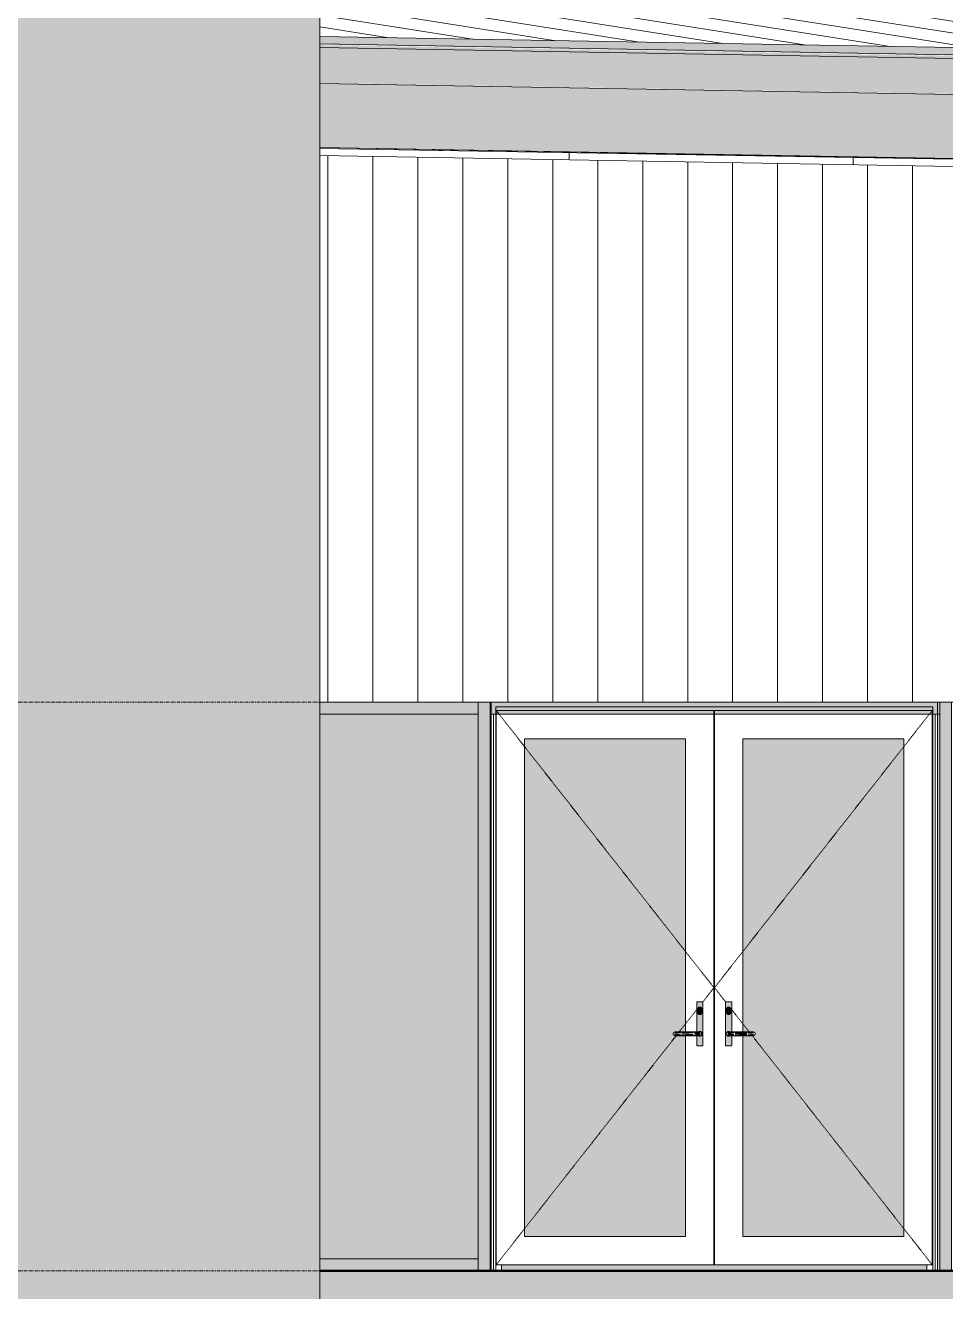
# Model space of a CAD drawing. Header units: millimetres. Extents: x -2361666 to -2009843, y -375 to 29863.
# Drawn here: x -2351572 to -2347684, y 5111 to 10458 of the extents above; entities that cross this region are included whole.
import ezdxf

# ---------------------------------------------------------------- set-up
doc = ezdxf.new("R2010")
doc.units = ezdxf.units.MM
doc.linetypes.add('AEC_Center', pattern=[24, 12, -4, 4, -4])
doc.linetypes.add('Dash Small', pattern=[9, 3, -1.5, 3, -1.5])
for name, color, linetype, lineweight in [('A-CLNG', 13, 'Continuous', 5), ('A-CLNG-PATT', 13, 'Continuous', 5), ('A-DETL', 90, 'Continuous', 50), ('A-DETL-GENF', 92, 'Continuous', 5), ('A-DOOR', 31, 'Continuous', 5), ('A-DOOR-FRAM', 31, 'Continuous', 5), ('A-DOOR-GLAZ', 31, 'Continuous', 5), ('A-FLOR-LEVL', 51, 'Continuous', 5), ('A-GENM', 13, 'Continuous', 5), ('A-GLAZ-CURT', 52, 'Continuous', 5), ('A-GLAZ-CWMG', 51, 'Continuous', 5), ('A-ROOF', 132, 'Continuous', 5), ('A-ROOF-OTLN', 132, 'Continuous', 5), ('A-ROOF-PATT', 132, 'Continuous', 5), ('A-WALL', 113, 'Continuous', 5), ('A-WALL-PATT', 111, 'Continuous', 5)]:
    doc.layers.add(name, color=color, linetype=linetype, lineweight=lineweight)

# ---------------------------------------------------------------- blocks, each defined once
blk = doc.blocks.new('System Panel - Glazed-V1-SOUTH EAST - PART B')
at = {"layer": 'A-GLAZ-CURT'}
blk.add_hatch(color=256, dxfattribs=at).paths.add_polyline_path([(-2349749.7, 5250), (-2349658.6, 5250), (-2349658.6, 7550), (-2350327.7, 7550), (-2350327.7, 5250), (-2349984.1, 5250)])
blk = doc.blocks.new('Rectangular Mullion - 50x100mm-V2-SOUTH EAST - PART B')
at = {"layer": 'A-GLAZ-CWMG'}
blk.add_hatch(color=256, dxfattribs=at).paths.add_polyline_path([(-2349984.1, 5200), (-2349658.6, 5200), (-2349658.6, 5250), (-2350327.7, 5250), (-2350327.7, 5200), (-2350160.6, 5200)])
for p, q in [((-2350327.7, 5250), (-2349658.6, 5250)), ((-2349658.6, 5250), (-2349658.6, 5200))]:
    blk.add_line(p, q, dxfattribs=at)
blk = doc.blocks.new('Rectangular Mullion - 50x100mm-V3-SOUTH EAST - PART B')
at = {"layer": 'A-GLAZ-CWMG'}
blk.add_hatch(color=256, dxfattribs=at).paths.add_polyline_path([(-2347658.6, 5200), (-2347658.6, 7600), (-2347708.6, 7600), (-2347708.6, 5200), (-2347679.2, 5200)])
for p, q in [((-2347708.6, 7600), (-2347708.6, 5200)), ((-2347658.6, 7600), (-2347658.6, 5200))]:
    blk.add_line(p, q, dxfattribs=at)
blk = doc.blocks.new('Rectangular Mullion - 50x100mm-1425432-SOUTH EAST - PART B')
at = {"layer": 'A-GLAZ-CWMG'}
blk.add_hatch(color=256, dxfattribs=at).paths.add_polyline_path([(-2345708.6, 5200), (-2345708.6, 7600), (-2345758.6, 7600), (-2345758.6, 5200)])
for p, q in [((-2345758.6, 7600), (-2345758.6, 5200)), ((-2345708.6, 7600), (-2345708.6, 5200))]:
    blk.add_line(p, q, dxfattribs=at)
blk = doc.blocks.new('X_Door-Panel-Hinge-Standard - Standard-1909126-SOUTH EAST - PART B')
at = {"layer": 'A-DOOR-GLAZ'}
h = blk.add_hatch(color=256, dxfattribs=at)
h.paths.add_polyline_path([(-2348522.6, 6206.9), (-2348521.5, 6194.3), (-2348516.9, 6200), (-2348521.5, 6205.7)])
h.paths.add_polyline_path([(-2348540.6, 5345), (-2347860.6, 5345), (-2347860.6, 7445), (-2348540.6, 7445), (-2348540.6, 6207.7), (-2348495.2, 6205.7), (-2348493.3, 6197.9), (-2348496.4, 6192.1), (-2348505.1, 6193.9), (-2348516.9, 6192.9), (-2348540.6, 6192.3), (-2348540.6, 5477.7)])
at = {"layer": 'A-DOOR', "linetype": 'Dash Small'}
for p, q in [((-2348660.6, 6395), (-2347740.6, 7565)), ((-2348613, 6334.5), (-2348660.6, 6395)), ((-2348512.5, 6206.6), (-2348587.6, 6302.2)), ((-2347740.6, 5225), (-2348502.2, 6193.6))]:
    blk.add_line(p, q, dxfattribs=at)
at = {"layer": 'A-DOOR'}
for p, q in [((-2348660.6, 5225), (-2348660.6, 7565)), ((-2347740.6, 7565), (-2348660.6, 7565)), ((-2347740.6, 7565), (-2347740.6, 5225)), ((-2348540.6, 7445), (-2347860.6, 7445)), ((-2348540.6, 6207.7), (-2348540.6, 7445)), ((-2347860.6, 7445), (-2347860.6, 5345)), ((-2348540.6, 5345), (-2348540.6, 6192.6)), ((-2347860.6, 5345), (-2348540.6, 5345)), ((-2347740.6, 5225), (-2348660.6, 5225))]:
    blk.add_line(p, q, dxfattribs=at)
blk = doc.blocks.new('X_Door-Panel-Hinge-Standard - Standard-1909127-SOUTH EAST - PART B')
at = {"layer": 'A-DOOR-GLAZ'}
h = blk.add_hatch(color=256, dxfattribs=at)
h.paths.add_polyline_path([(-2348800.6, 6193.1), (-2348801.7, 6205.6), (-2348806.3, 6200), (-2348801.6, 6194.3)])
h.paths.add_polyline_path([(-2349046.5, 5345), (-2348782.6, 5345), (-2348782.6, 6192.3), (-2348827.4, 6193.2), (-2348830.9, 6200), (-2348826.8, 6207.9), (-2348818.1, 6206.1), (-2348806.3, 6207.1), (-2348782.6, 6207.7), (-2348782.6, 7445), (-2349462.6, 7445), (-2349462.6, 5345)])
at = {"layer": 'A-DOOR', "linetype": 'Dash Small'}
for p, q in [((-2348662.6, 6395), (-2349582.6, 7565)), ((-2348710.1, 6334.5), (-2348662.6, 6395)), ((-2348810.7, 6206.6), (-2348735.6, 6302.2)), ((-2349582.6, 5225), (-2348821, 6193.6))]:
    blk.add_line(p, q, dxfattribs=at)
at = {"layer": 'A-DOOR'}
for p, q in [((-2349582.6, 5225), (-2349582.6, 7565)), ((-2348662.6, 7565), (-2349582.6, 7565)), ((-2348662.6, 7565), (-2348662.6, 5225)), ((-2349462.6, 5345), (-2349462.6, 7445)), ((-2349462.6, 7445), (-2348782.6, 7445)), ((-2348782.6, 7445), (-2348782.6, 6207.7)), ((-2348782.6, 6192.6), (-2348782.6, 5345)), ((-2348782.6, 5345), (-2349462.6, 5345)), ((-2348662.6, 5225), (-2349582.6, 5225))]:
    blk.add_line(p, q, dxfattribs=at)
blk = doc.blocks.new('X_Door-Frame-Wood - Standard-1215283-SOUTH EAST - PART B')
at = {"layer": 'A-DOOR-FRAM'}
for p, q in [((-2349604.6, 7600), (-2349604.6, 5200)), ((-2347718.6, 7600), (-2347718.6, 5200)), ((-2349584.6, 5200), (-2349584.6, 7580)), ((-2349584.6, 7580), (-2347738.6, 7580)), ((-2347738.6, 5200), (-2347738.6, 7580)), ((-2349559.6, 5200), (-2349559.6, 5225)), ((-2347763.6, 5225), (-2347763.6, 5200))]:
    blk.add_line(p, q, dxfattribs=at)
blk = doc.blocks.new('X_Door-Handle-Lockwood 4800 Series Lever - Standard-764996-SOUTH EAST - PART B')
at = {"layer": 'A-DOOR'}
h = blk.add_hatch(color=256, dxfattribs=at)
h.paths.add_polyline_path([(-2348727.6, 6150), (-2348709.6, 6151), (-2348711.9, 6310.1), (-2348715.5, 6283.9), (-2348722.6, 6281), (-2348729.7, 6283.9), (-2348732.6, 6291), (-2348734.6, 6323.7), (-2348735.6, 6334), (-2348735.6, 6207.5), (-2348727.6, 6208.7), (-2348720, 6209.7), (-2348713.9, 6205), (-2348712.9, 6197.4), (-2348717.6, 6191.3), (-2348725.2, 6190.3), (-2348735.6, 6192.5), (-2348734.6, 6150), (-2348729.7, 6150)])
h.paths.add_polyline_path([(-2348712.9, 6305.6), (-2348710.6, 6335), (-2348735.6, 6334), (-2348730.5, 6309), (-2348725.2, 6312.7), (-2348717.6, 6311.7), (-2348713.9, 6308)])
for points in [[(-2348722.6, 6281), (-2348716.7, 6283.9), (-2348712.6, 6291), (-2348713.9, 6308), (-2348726.5, 6311.7), (-2348732.2, 6305.6), (-2348732.2, 6288.4), (-2348725.2, 6281.7), (-2348723.9, 6281.3)], [(-2348830.9, 6200), (-2348804.6, 6202.1), (-2348800.6, 6206.9), (-2348827.6, 6206.3)], [(-2348800.6, 6200), (-2348749.6, 6202.1), (-2348749.6, 6207.7), (-2348800.6, 6205.7), (-2348800.6, 6202.1)], [(-2348732.6, 6200), (-2348719.3, 6200), (-2348722.4, 6206), (-2348743.3, 6207.5), (-2348748.5, 6205.7), (-2348743.3, 6200), (-2348735.6, 6200)], [(-2348826.8, 6192.1), (-2348818.1, 6193.9), (-2348808.5, 6192.8), (-2348801.6, 6194.3), (-2348808.5, 6200), (-2348830.9, 6200), (-2348827.4, 6193.2)], [(-2348782.6, 6192.3), (-2348749.6, 6194.3), (-2348749.6, 6200), (-2348800.6, 6197.9), (-2348800.6, 6192.3)], [(-2348739.2, 6192.1), (-2348720, 6194.7), (-2348720, 6200), (-2348745.6, 6197.9), (-2348749.6, 6193.1), (-2348743.3, 6192.5)]]:
    blk.add_hatch(color=256, dxfattribs=at).paths.add_polyline_path(points)
for p, q in [((-2348735.6, 6334), (-2348735.6, 6207.5)), ((-2348710.6, 6335), (-2348734.6, 6335)), ((-2348709.6, 6151), (-2348709.6, 6334)), ((-2348732.6, 6303), (-2348732.6, 6291)), ((-2348712.6, 6291), (-2348712.6, 6303)), ((-2348749.6, 6208), (-2348800.6, 6208)), ((-2348800.6, 6192), (-2348749.6, 6192)), ((-2348735.6, 6192.5), (-2348735.6, 6151)), ((-2348734.6, 6150), (-2348710.6, 6150))]:
    blk.add_line(p, q, dxfattribs=at)
at = {"layer": 'A-DOOR', "flags": 128}
for points in [[(-2348800.6, 6208), (-2348801.7, 6208), (-2348802.7, 6208), (-2348803.8, 6208), (-2348804.9, 6208), (-2348805.9, 6208), (-2348807, 6208), (-2348808, 6208), (-2348809.1, 6208), (-2348810.1, 6208), (-2348811.1, 6208), (-2348812.1, 6208), (-2348813, 6208), (-2348814, 6208), (-2348814.9, 6208), (-2348815.8, 6208), (-2348816.7, 6208), (-2348817.6, 6208), (-2348818.4, 6208), (-2348819.2, 6208), (-2348819.9, 6208), (-2348820.7, 6208), (-2348821.4, 6208), (-2348822.1, 6208), (-2348822.7, 6208), (-2348823.3, 6208), (-2348823.9, 6208), (-2348824.4, 6208), (-2348824.9, 6208), (-2348825.3, 6208), (-2348825.7, 6208), (-2348826.1, 6208), (-2348826.4, 6208), (-2348826.7, 6208), (-2348827, 6208), (-2348827.2, 6208), (-2348827.4, 6208), (-2348827.5, 6208), (-2348827.5, 6208), (-2348827.6, 6208)], [(-2348722.6, 6208), (-2348722.6, 6208), (-2348722.7, 6208), (-2348722.8, 6208), (-2348722.9, 6208), (-2348723.1, 6208), (-2348723.4, 6208), (-2348723.6, 6208), (-2348724, 6208), (-2348724.3, 6208), (-2348724.7, 6208), (-2348725.2, 6208), (-2348725.6, 6208), (-2348726.2, 6208), (-2348726.7, 6208), (-2348727.3, 6208), (-2348727.9, 6208), (-2348728.6, 6208), (-2348729.3, 6208), (-2348730, 6208), (-2348730.8, 6208), (-2348731.6, 6208), (-2348732.4, 6208), (-2348733.2, 6208), (-2348734.1, 6208), (-2348735, 6208), (-2348735.9, 6208), (-2348736.9, 6208), (-2348737.8, 6208), (-2348738.8, 6208), (-2348739.8, 6208), (-2348740.8, 6208), (-2348741.8, 6208), (-2348742.9, 6208), (-2348743.9, 6208), (-2348745, 6208), (-2348746.1, 6208), (-2348747.1, 6208), (-2348748.2, 6208), (-2348749.3, 6208), (-2348749.6, 6208)], [(-2348827.6, 6192), (-2348827.6, 6192), (-2348827.5, 6192), (-2348827.4, 6192), (-2348827.2, 6192), (-2348827, 6192), (-2348826.8, 6192), (-2348826.5, 6192), (-2348826.2, 6192), (-2348825.9, 6192), (-2348825.4, 6192), (-2348825, 6192), (-2348824.5, 6192), (-2348824, 6192), (-2348823.5, 6192), (-2348822.9, 6192), (-2348822.2, 6192), (-2348821.6, 6192), (-2348820.9, 6192), (-2348820.2, 6192), (-2348819.4, 6192), (-2348818.6, 6192), (-2348817.8, 6192), (-2348816.9, 6192), (-2348816.1, 6192), (-2348815.2, 6192), (-2348814.2, 6192), (-2348813.3, 6192), (-2348812.3, 6192), (-2348811.4, 6192), (-2348810.4, 6192), (-2348809.4, 6192), (-2348808.3, 6192), (-2348807.3, 6192), (-2348806.2, 6192), (-2348805.2, 6192), (-2348804.1, 6192), (-2348803, 6192), (-2348802, 6192), (-2348800.9, 6192), (-2348800.6, 6192)], [(-2348749.6, 6192), (-2348748.5, 6192), (-2348747.4, 6192), (-2348746.3, 6192), (-2348745.3, 6192), (-2348744.2, 6192), (-2348743.2, 6192), (-2348742.1, 6192), (-2348741.1, 6192), (-2348740.1, 6192), (-2348739.1, 6192), (-2348738.1, 6192), (-2348737.1, 6192), (-2348736.2, 6192), (-2348735.2, 6192), (-2348734.3, 6192), (-2348733.5, 6192), (-2348732.6, 6192), (-2348731.8, 6192), (-2348731, 6192), (-2348730.2, 6192), (-2348729.5, 6192), (-2348728.8, 6192), (-2348728.1, 6192), (-2348727.5, 6192), (-2348726.9, 6192), (-2348726.3, 6192), (-2348725.8, 6192), (-2348725.3, 6192), (-2348724.8, 6192), (-2348724.4, 6192), (-2348724, 6192), (-2348723.7, 6192), (-2348723.4, 6192), (-2348723.2, 6192), (-2348723, 6192), (-2348722.8, 6192), (-2348722.7, 6192), (-2348722.6, 6192), (-2348722.6, 6192)]]:
    blk.add_lwpolyline(points, dxfattribs=at)
at = {"layer": 'A-DOOR'}
for centre, radius, start, end in [((-2348734.6, 6334), 1, 90, 180), ((-2348722.6, 6303), 10, 360, 180), ((-2348722.6, 6303), 10, 0, 120), ((-2348710.6, 6334), 1, 0, 90), ((-2348722.6, 6291), 10, 180, 0), ((-2348722.6, 6291), 10, 195, 210), ((-2348722.6, 6291), 10, 240, 300), ((-2348722.6, 6291), 10, 315, 0), ((-2348722.6, 6303), 10, 0, 15), ((-2348722.6, 6303), 10, 0, 15), ((-2348827.6, 6200), 8, 90, 270), ((-2348827.6, 6200), 8, 90, 180), ((-2348722.6, 6200), 10, 0, 135), ((-2348722.6, 6200), 8, 0, 120), ((-2348722.6, 6200), 8, 270, 90), ((-2348827.6, 6200), 8, 180, 270), ((-2348734.6, 6151), 1, 180, 270), ((-2348722.6, 6200), 10, 225, 0), ((-2348722.6, 6200), 8, 240, 0), ((-2348710.6, 6151), 1, 270, 0)]:
    blk.add_arc(centre, radius, start, end, dxfattribs=at)
blk = doc.blocks.new('X_Door-Handle-Lockwood 4800 Series Lever - Standard-765406-SOUTH EAST - PART B')
at = {"layer": 'A-DOOR'}
h = blk.add_hatch(color=256, dxfattribs=at)
h.paths.add_polyline_path([(-2348595.6, 6150), (-2348587.6, 6151), (-2348587.6, 6192.5), (-2348595.6, 6191.3), (-2348603.2, 6190.3), (-2348609.2, 6195), (-2348610.2, 6202.6), (-2348605.6, 6208.7), (-2348598, 6209.7), (-2348587.6, 6207.5), (-2348589.9, 6310.1), (-2348593.5, 6283.9), (-2348600.6, 6281), (-2348607.7, 6283.9), (-2348610.6, 6291), (-2348612.6, 6323.7), (-2348613.6, 6334), (-2348612.6, 6150), (-2348598, 6150)])
h.paths.add_polyline_path([(-2348610.2, 6305.6), (-2348605.6, 6311.7), (-2348598, 6312.7), (-2348591.9, 6308), (-2348590.4, 6310.1), (-2348588.6, 6335), (-2348613.6, 6334), (-2348610.5, 6308)])
for points in [[(-2348600.6, 6281), (-2348593.5, 6285), (-2348590.6, 6291), (-2348592.7, 6308.6), (-2348600.4, 6311.7), (-2348609.9, 6305.6), (-2348610.6, 6303), (-2348609.2, 6288.7), (-2348603.2, 6281.7), (-2348601.9, 6281.3)], [(-2348590.9, 6200), (-2348577.6, 6202.1), (-2348573.6, 6206.9), (-2348595, 6206.7), (-2348603.2, 6205.3), (-2348603.2, 6200), (-2348591.1, 6200)], [(-2348522.6, 6200), (-2348522.6, 6207.7), (-2348573.6, 6205.7), (-2348573.6, 6200), (-2348540.6, 6200)], [(-2348516.9, 6200), (-2348493.3, 6202.1), (-2348496.4, 6207.9), (-2348505.1, 6206.1), (-2348514.6, 6207.2), (-2348521.5, 6205.6), (-2348518.4, 6201.9)], [(-2348584, 6192.1), (-2348574.7, 6194.4), (-2348579.9, 6200), (-2348603.9, 6200), (-2348603.1, 6194.3), (-2348585, 6192.2)], [(-2348540.6, 6192.3), (-2348522.6, 6194.3), (-2348522.6, 6200), (-2348573.6, 6197.9), (-2348573.6, 6192.3)], [(-2348496.4, 6192.1), (-2348492.3, 6200), (-2348518.7, 6197.8), (-2348522.6, 6193.1), (-2348498.6, 6193.1)]]:
    blk.add_hatch(color=256, dxfattribs=at).paths.add_polyline_path(points)
for p, q in [((-2348613.6, 6334), (-2348613.6, 6151)), ((-2348588.6, 6335), (-2348612.6, 6335)), ((-2348587.6, 6207.5), (-2348587.6, 6334)), ((-2348610.6, 6303), (-2348610.6, 6291)), ((-2348590.6, 6291), (-2348590.6, 6303)), ((-2348522.6, 6208), (-2348573.6, 6208)), ((-2348612.6, 6150), (-2348588.6, 6150)), ((-2348587.6, 6151), (-2348587.6, 6192.5)), ((-2348573.6, 6192), (-2348522.6, 6192))]:
    blk.add_line(p, q, dxfattribs=at)
at = {"layer": 'A-DOOR', "flags": 128}
for points in [[(-2348573.6, 6208), (-2348574.7, 6208), (-2348575.7, 6208), (-2348576.8, 6208), (-2348577.9, 6208), (-2348578.9, 6208), (-2348580, 6208), (-2348581, 6208), (-2348582.1, 6208), (-2348583.1, 6208), (-2348584.1, 6208), (-2348585.1, 6208), (-2348586, 6208), (-2348587, 6208), (-2348587.9, 6208), (-2348588.8, 6208), (-2348589.7, 6208), (-2348590.6, 6208), (-2348591.4, 6208), (-2348592.2, 6208), (-2348592.9, 6208), (-2348593.7, 6208), (-2348594.4, 6208), (-2348595.1, 6208), (-2348595.7, 6208), (-2348596.3, 6208), (-2348596.9, 6208), (-2348597.4, 6208), (-2348597.9, 6208), (-2348598.3, 6208), (-2348598.7, 6208), (-2348599.1, 6208), (-2348599.4, 6208), (-2348599.7, 6208), (-2348600, 6208), (-2348600.2, 6208), (-2348600.4, 6208), (-2348600.5, 6208), (-2348600.5, 6208), (-2348600.6, 6208)], [(-2348495.6, 6208), (-2348495.6, 6208), (-2348495.7, 6208), (-2348495.8, 6208), (-2348495.9, 6208), (-2348496.1, 6208), (-2348496.4, 6208), (-2348496.6, 6208), (-2348497, 6208), (-2348497.3, 6208), (-2348497.7, 6208), (-2348498.2, 6208), (-2348498.6, 6208), (-2348499.2, 6208), (-2348499.7, 6208), (-2348500.3, 6208), (-2348500.9, 6208), (-2348501.6, 6208), (-2348502.3, 6208), (-2348503, 6208), (-2348503.8, 6208), (-2348504.6, 6208), (-2348505.4, 6208), (-2348506.2, 6208), (-2348507.1, 6208), (-2348508, 6208), (-2348508.9, 6208), (-2348509.9, 6208), (-2348510.8, 6208), (-2348511.8, 6208), (-2348512.8, 6208), (-2348513.8, 6208), (-2348514.8, 6208), (-2348515.9, 6208), (-2348516.9, 6208), (-2348518, 6208), (-2348519.1, 6208), (-2348520.1, 6208), (-2348521.2, 6208), (-2348522.3, 6208), (-2348522.6, 6208)], [(-2348600.6, 6192), (-2348600.6, 6192), (-2348600.5, 6192), (-2348600.4, 6192), (-2348600.2, 6192), (-2348600, 6192), (-2348599.8, 6192), (-2348599.5, 6192), (-2348599.2, 6192), (-2348598.9, 6192), (-2348598.4, 6192), (-2348598, 6192), (-2348597.5, 6192), (-2348597, 6192), (-2348596.5, 6192), (-2348595.9, 6192), (-2348595.2, 6192), (-2348594.6, 6192), (-2348593.9, 6192), (-2348593.2, 6192), (-2348592.4, 6192), (-2348591.6, 6192), (-2348590.8, 6192), (-2348589.9, 6192), (-2348589.1, 6192), (-2348588.2, 6192), (-2348587.2, 6192), (-2348586.3, 6192), (-2348585.3, 6192), (-2348584.4, 6192), (-2348583.4, 6192), (-2348582.4, 6192), (-2348581.3, 6192), (-2348580.3, 6192), (-2348579.2, 6192), (-2348578.2, 6192), (-2348577.1, 6192), (-2348576, 6192), (-2348575, 6192), (-2348573.9, 6192), (-2348573.6, 6192)], [(-2348522.6, 6192), (-2348521.5, 6192), (-2348520.4, 6192), (-2348519.3, 6192), (-2348518.3, 6192), (-2348517.2, 6192), (-2348516.2, 6192), (-2348515.1, 6192), (-2348514.1, 6192), (-2348513.1, 6192), (-2348512.1, 6192), (-2348511.1, 6192), (-2348510.1, 6192), (-2348509.2, 6192), (-2348508.2, 6192), (-2348507.3, 6192), (-2348506.5, 6192), (-2348505.6, 6192), (-2348504.8, 6192), (-2348504, 6192), (-2348503.2, 6192), (-2348502.5, 6192), (-2348501.8, 6192), (-2348501.1, 6192), (-2348500.5, 6192), (-2348499.9, 6192), (-2348499.3, 6192), (-2348498.8, 6192), (-2348498.3, 6192), (-2348497.8, 6192), (-2348497.4, 6192), (-2348497, 6192), (-2348496.7, 6192), (-2348496.4, 6192), (-2348496.2, 6192), (-2348496, 6192), (-2348495.8, 6192), (-2348495.7, 6192), (-2348495.6, 6192), (-2348495.6, 6192)]]:
    blk.add_lwpolyline(points, dxfattribs=at)
at = {"layer": 'A-DOOR'}
for centre, radius, start, end in [((-2348612.6, 6334), 1, 90, 180), ((-2348600.6, 6303), 10, 0, 180), ((-2348600.6, 6303), 10, 60, 180), ((-2348588.6, 6334), 1, 0, 90), ((-2348600.6, 6303), 10, 165, 180), ((-2348600.6, 6303), 10, 165, 180), ((-2348600.6, 6291), 10, 180, 0), ((-2348600.6, 6291), 10, 180, 225), ((-2348600.6, 6291), 10, 240, 300), ((-2348600.6, 6303), 10, 0, 30), ((-2348600.6, 6291), 10, 330, 345), ((-2348600.6, 6303), 10, 0, 15), ((-2348600.6, 6303), 10, 0, 15), ((-2348600.6, 6200), 10, 45, 180), ((-2348600.6, 6200), 8, 90, 270), ((-2348600.6, 6200), 8, 60, 180), ((-2348495.6, 6200), 8, 270, 90), ((-2348495.6, 6200), 8, 0, 90), ((-2348612.6, 6151), 1, 180, 270), ((-2348600.6, 6200), 10, 180, 315), ((-2348600.6, 6200), 8, 180, 300), ((-2348588.6, 6151), 1, 270, 0), ((-2348495.6, 6200), 8, 270, 0)]:
    blk.add_arc(centre, radius, start, end, dxfattribs=at)
blk = doc.blocks.new('Rectangular Mullion - 50x100mm-1425424-SOUTH EAST - PART B')
at = {"layer": 'A-GLAZ-CWMG'}
blk.add_hatch(color=256, dxfattribs=at).paths.add_polyline_path([(-2343889.9, 7550), (-2343808.6, 7550), (-2343808.6, 7600), (-2345708.6, 7600), (-2345708.6, 7550), (-2343964.6, 7550)])
for p, q in [((-2345708.6, 7550), (-2345708.6, 7600)), ((-2343808.6, 7600), (-2343808.6, 7550)), ((-2343808.6, 7550), (-2345708.6, 7550))]:
    blk.add_line(p, q, dxfattribs=at)
blk = doc.blocks.new('Rectangular Mullion - 50x100mm-V11-SOUTH EAST - PART B')
at = {"layer": 'A-GLAZ-CWMG'}
blk.add_hatch(color=256, dxfattribs=at).paths.add_polyline_path([(-2349984.1, 7550), (-2349658.6, 7550), (-2349658.6, 7600), (-2350327.7, 7600), (-2350327.7, 7550)])
for p, q in [((-2349658.6, 7600), (-2349658.6, 7550)), ((-2349658.6, 7550), (-2350327.7, 7550))]:
    blk.add_line(p, q, dxfattribs=at)
blk = doc.blocks.new('GT01 - GT01-2642391-SOUTH EAST - PART B')
at = {"layer": 'A-GENM'}
for points in [[(-2301940.2, 9539.2), (-2301940.2, 9569.4), (-2350327.7, 10410.4), (-2350327.7, 10380.1), (-2302050.8, 9541.1)], [(-2301940.2, 9535.6), (-2301940.2, 9539.2), (-2350327.7, 10380.1), (-2350327.7, 10376.5), (-2302050.8, 9537.5)], [(-2301940.2, 9524), (-2301940.2, 9535.6), (-2350327.7, 10374.5), (-2350327.7, 10364.9), (-2302050.8, 9525.9)], [(-2301940.2, 9373.9), (-2301940.2, 9524), (-2350327.7, 10364.9), (-2350327.7, 10214.9), (-2302050.8, 9375.9)], [(-2301940.2, 9371.4), (-2301940.2, 9373.9), (-2350327.7, 10212.6), (-2350327.7, 10212.3), (-2302050.8, 9373.3)]]:
    blk.add_hatch(color=256, dxfattribs=at).paths.add_polyline_path(points)
for p, q in [((-2301940.2, 9569.4), (-2350327.7, 10410.4)), ((-2301940.2, 9539.2), (-2350327.7, 10380.1)), ((-2301940.2, 9524), (-2350327.7, 10364.9)), ((-2350327.7, 10212.3), (-2301940.2, 9371.4))]:
    blk.add_line(p, q, dxfattribs=at)
blk = doc.blocks.new('Area 51 Ceiling - External FC - Area 51 Ceiling - External FC-2924300-SOUTH EAST - PART B')
at = {"layer": 'A-CLNG-PATT'}
h = blk.add_hatch(dxfattribs=at)
h.set_pattern_fill('FP_93', color=256, style=0, pattern_type=2)
h.set_pattern_definition([(180, (-2341056.414, 11076.625), (390.154, -62.803), []), (350.856, (-2341056.4, 11076.62), (2269.239, 0.018), [])])
h.paths.add_polyline_path([(-2343402.6, 9820.1), (-2343402.6, 9821.2), (-2343421.1, 9820.4)])
h.paths.add_polyline_path([(-2343592.6, 9823.3), (-2343592.6, 9824.5), (-2350327.7, 9941.5), (-2350327.7, 9938.3), (-2343655.5, 9824.4)])
h = blk.add_hatch(dxfattribs=at)
h.set_pattern_fill('FP_92', color=256, style=0, pattern_type=2)
h.set_pattern_definition([(90.002, (-2340875.5, 10031.7), (-1200, 0.008), []), (180, (-2340875.5, 10031.7), (0.1, -2397.06), [])])
h.paths.add_polyline_path([(-2302182.2, 9086.8), (-2302181.9, 9104.8), (-2304827.8, 9150.8), (-2304827.8, 9131.9), (-2302505.4, 9092.3)])
h.paths.add_polyline_path([(-2304977.8, 9134.5), (-2304977.8, 9153.4), (-2305017.8, 9154.1), (-2305017.8, 9135.2), (-2304980.7, 9134.6)])
h.paths.add_polyline_path([(-2305167.8, 9137.7), (-2305167.8, 9156.7), (-2314687.9, 9322.1), (-2314687.9, 9300.2), (-2305215.1, 9138.6)])
h.paths.add_polyline_path([(-2314837.9, 9302.7), (-2314837.9, 9324.7), (-2314877.9, 9325.4), (-2314877.9, 9303.4)])
h.paths.add_polyline_path([(-2315027.9, 9306), (-2315027.9, 9328), (-2321648.5, 9443.1), (-2321648.5, 9419), (-2315059.6, 9306.5)])
h.paths.add_polyline_path([(-2321798.5, 9421.5), (-2321798.5, 9445.7), (-2321838.5, 9446.4), (-2321838.5, 9422.2)])
h.paths.add_polyline_path([(-2321988.5, 9424.8), (-2321988.5, 9449), (-2332648.5, 9634.3), (-2332646.7, 9606.6), (-2322325.8, 9430.5)])
h.paths.add_polyline_path([(-2332798.5, 9609.2), (-2332798.7, 9636.9), (-2332838.5, 9637.6), (-2332836.5, 9609.9), (-2332800.7, 9609.2)])
h.paths.add_polyline_path([(-2332988.5, 9612.4), (-2332990.6, 9640.2), (-2337885.8, 9725.3), (-2337884.1, 9696), (-2332990.6, 9612.5)])
h.paths.add_polyline_path([(-2338035.8, 9698.6), (-2338036, 9727.9), (-2338075.8, 9728.6), (-2338073.6, 9699.2), (-2338037.9, 9698.6)])
h.paths.add_polyline_path([(-2338225.8, 9701.8), (-2338225.8, 9731.2), (-2343252.6, 9817.5), (-2343252, 9787.6), (-2338264.5, 9702.5)])
h.paths.add_polyline_path([(-2343402.6, 9790.1), (-2343402.8, 9820.1), (-2343442.6, 9820.8), (-2343441.6, 9790.8), (-2343403.6, 9790.2)])
h.paths.add_polyline_path([(-2343592.6, 9793.4), (-2343592.8, 9823.3), (-2350327.7, 9938.3), (-2350327.7, 9908.3), (-2343594, 9793.4)])
at = {"layer": 'A-CLNG'}
for p, q in [((-2350327.7, 9938.3), (-2343592.5, 9823.3)), ((-2343594, 9793.4), (-2350327.7, 9908.3))]:
    blk.add_line(p, q, dxfattribs=at)

msp = doc.modelspace()

# ---------------------------------------------------------------- hatches: boundary and pattern name
at = {"layer": 'A-DETL-GENF'}
for points in [[(-2359359.8, 1596.9), (-2350327.7, 1596.9), (-2350327.7, 12032.4), (-2349395.1, 12446.5), (-2351337, 13274.7), (-2350327.7, 13688.9), (-2350327.7, 26434.2), (-2359359.8, 26434.2), (-2359359.8, 2000)], [(-2350327.7, 1596.9), (-2301940.2, 1596.9), (-2301940.2, 5200), (-2350327.7, 5200), (-2350327.7, 2000)]]:
    msp.add_hatch(color=7, dxfattribs=at).paths.add_polyline_path(points)
at = {"layer": 'A-ROOF'}
h = msp.add_hatch(color=256, dxfattribs=at)
h.paths.add_polyline_path([(-2301940.2, 9100.9), (-2301940.2, 9371.4), (-2304833.1, 9421.6), (-2304833.1, 9151.2), (-2302168, 9104.9)])
h.paths.add_polyline_path([(-2304972.4, 9153.6), (-2304972.4, 9424), (-2305023.1, 9424.9), (-2305023.1, 9154.5), (-2304980.7, 9153.7)])
h.paths.add_polyline_path([(-2305162.4, 9156.9), (-2305162.4, 9427.4), (-2314693.3, 9593), (-2314693.3, 9322.5), (-2305215.1, 9157.8)])
h.paths.add_polyline_path([(-2314832.5, 9325), (-2314832.5, 9595.4), (-2314883.3, 9596.3), (-2314883.3, 9325.8)])
h.paths.add_polyline_path([(-2315022.5, 9328.3), (-2315022.5, 9598.7), (-2321653.9, 9714), (-2321653.9, 9443.5), (-2315059.6, 9328.9)])
h.paths.add_polyline_path([(-2321793.2, 9445.9), (-2321793.2, 9716.4), (-2321843.9, 9717.3), (-2321843.9, 9446.8)])
h.paths.add_polyline_path([(-2321983.2, 9449.2), (-2321983.2, 9719.7), (-2332653.9, 9905.1), (-2332653.9, 9634.7), (-2322325.8, 9455.2)])
h.paths.add_polyline_path([(-2332793.2, 9637.1), (-2332793.2, 9907.5), (-2332843.9, 9908.4), (-2332843.9, 9638)])
h.paths.add_polyline_path([(-2332983.2, 9640.4), (-2332983.2, 9910.8), (-2337891.1, 9996.1), (-2337891.1, 9725.7), (-2332990.6, 9640.5)])
h.paths.add_polyline_path([(-2338030.4, 9728.1), (-2338030.4, 9998.6), (-2338081.1, 9999.4), (-2338081.1, 9729)])
h.paths.add_polyline_path([(-2338220.4, 9731.4), (-2338220.4, 10001.9), (-2343258, 10089.4), (-2343258, 9819), (-2338264.5, 9732.2)])
h.paths.add_polyline_path([(-2343397.3, 9821.4), (-2343397.3, 10091.8), (-2343448, 10092.7), (-2343448, 9822.3), (-2343421.1, 9821.8)])
h.paths.add_polyline_path([(-2343587.3, 9824.7), (-2343587.3, 10095.1), (-2350327.7, 10212.3), (-2350327.7, 9941.8), (-2343655.5, 9825.9)])
at = {"layer": 'A-ROOF-PATT'}
h = msp.add_hatch(dxfattribs=at)
h.set_pattern_fill('FP_4', color=256, style=0, pattern_type=2)
h.set_pattern_definition([(171.019, (-4018.334, -226018.123), (-314.1573385, 0.0011507), [])])
h.paths.add_polyline_path([(-2311995.9, 10452.5), (-2311984.9, 10453.4), (-2311995.2, 10452.5)])
h.paths.add_polyline_path([(-2311462.9, 10444.5), (-2311452, 10445.4), (-2311462.1, 10444.5)])
h.paths.add_polyline_path([(-2310334.8, 10432.9), (-2310326.2, 10428.1), (-2310323.6, 10425.7), (-2310320, 10423.1), (-2310323.6, 10420.9), (-2310325, 10418.9), (-2310319.7, 10416.8), (-2310314.6, 10418.9), (-2310312.3, 10424.2), (-2310313.4, 10437.7), (-2310317.7, 10431.8), (-2310319.6, 10431.8), (-2310321.6, 10431.5), (-2310323.8, 10431.5), (-2310325.1, 10429.8), (-2310327.2, 10428.7), (-2310332.2, 10431.4)])
h.paths.add_polyline_path([(-2301940.2, 9569.4), (-2301940.2, 10122.9), (-2305717.9, 10854.5), (-2317094.4, 11172.6), (-2318295.3, 11365.9), (-2318286.9, 11368.6), (-2318960.5, 11375.1), (-2318960.5, 11345.3), (-2318889.7, 11345.3), (-2318889.7, 11332.6), (-2318910.3, 11331.1), (-2318911.7, 11321.2), (-2318911.7, 11113.4), (-2318921.1, 11113.5), (-2318877.5, 11099.1), (-2336858.1, 11204.2), (-2338994.7, 11215), (-2338994.7, 11202.2), (-2339436.4, 11203.5), (-2341239, 11493.7), (-2350327.7, 11496.9), (-2350325.8, 10913.9), (-2344726.2, 10849.9), (-2344726.4, 10851.1), (-2344594.1, 10847.5), (-2344593.1, 10847), (-2338994.4, 10783), (-2338994.6, 10784.2), (-2338862.3, 10780.7), (-2338862.1, 10780.2), (-2333262.7, 10716.9), (-2333262.8, 10717.4), (-2333130.4, 10713.8), (-2333130.3, 10713.4), (-2327530.7, 10649.4), (-2327530.9, 10650.6), (-2327398.6, 10647), (-2327398.4, 10646.5), (-2321798.9, 10582.5), (-2321799.1, 10583.7), (-2321666.8, 10580.2), (-2321666.6, 10579.7), (-2316067, 10515.7), (-2316067.2, 10516.9), (-2315934.9, 10513.3), (-2315934.8, 10512.3), (-2315809.7, 10510.5), (-2315570.5, 10506), (-2315550.4, 10506.7), (-2315374, 10503.5), (-2315304.6, 10502.3), (-2315249.7, 10502.3), (-2315240.9, 10501.5), (-2315156.9, 10500.4), (-2315093.5, 10499.5), (-2314890.1, 10496.5), (-2314827.3, 10494.6), (-2314825.2, 10496), (-2312862.2, 10465.1), (-2312861.3, 10465.1), (-2312828.7, 10465.5), (-2312584.4, 10461.9), (-2312529.4, 10461.4), (-2312354.3, 10458.2), (-2312284.8, 10457), (-2312229.9, 10457), (-2312221.1, 10456.3), (-2312129.7, 10455.2), (-2312042.8, 10453.9), (-2311540.8, 10446.6), (-2311424.1, 10444.2), (-2311375, 10443.9), (-2311296.6, 10442.8), (-2310998.7, 10438), (-2310996.1, 10437.2), (-2310963.5, 10437.5), (-2310708.4, 10433.9), (-2310638.3, 10433.1), (-2310349.4, 10428.1), (-2310336.5, 10428.9), (-2310332.2, 10436.5), (-2310323.4, 10441.2), (-2310314.6, 10440.9), (-2310311.9, 10439.9), (-2310215.1, 10390.4), (-2310208.9, 10372), (-2310208.9, 10369.7), (-2310008.9, 10366.4), (-2309994.6, 10360), (-2309993.4, 10309.1), (-2309988.5, 10305.4), (-2309988.6, 10300.9), (-2310117.7, 10303.9), (-2310117.7, 10305.4), (-2310248.7, 10306.9), (-2310248.7, 10303.9), (-2310276.8, 10304.3), (-2310276.8, 10307.3), (-2310407.8, 10306.9), (-2310407.8, 10305.8), (-2310536.9, 10309.1), (-2310536.9, 10310.3), (-2310536.8, 10312.6), (-2310536.9, 10313.3), (-2310541.7, 10317.1), (-2310542.9, 10318.4), (-2310562.2, 10320.1), (-2310562.3, 10321.6), (-2310562.1, 10323.9), (-2310562.4, 10324.7), (-2310561.9, 10326.9), (-2310559.4, 10373.8), (-2310340.7, 10373.4), (-2310338.6, 10374.3), (-2310338.6, 10421.9), (-2310397.4, 10421.9), (-2310537.1, 10423.7), (-2315964.6, 10502.7), (-2315970.8, 10482.5), (-2315972.3, 10470.8), (-2315970.8, 10454.8), (-2315963.9, 10437.7), (-2315939.4, 10437.5), (-2315917.5, 10426), (-2315915.3, 10425.3), (-2315904, 10386.9), (-2315875.4, 10385.4), (-2315855.8, 10374.6), (-2315855.8, 10371.6), (-2315905.6, 10372.2), (-2315928.3, 10382.4), (-2315928.4, 10386.1), (-2315940, 10425.5), (-2316081.2, 10429.2), (-2316104.1, 10439.4), (-2316044.9, 10439.4), (-2316039, 10459.8), (-2316037.4, 10471.5), (-2316039, 10487.4), (-2316045.2, 10503.7), (-2316074.1, 10506.1), (-2316074.5, 10506.5), (-2321673.1, 10570.5), (-2321673.3, 10569.3), (-2321696.5, 10569.3), (-2321702.6, 10549.3), (-2321704.2, 10537.6), (-2321702.6, 10521.7), (-2321695.7, 10504.6), (-2321671.2, 10504.3), (-2321649.4, 10492.9), (-2321647.1, 10492.1), (-2321635.9, 10453.7), (-2321607.2, 10452.2), (-2321587.6, 10441.4), (-2321587.6, 10438.4), (-2321637.4, 10439.1), (-2321660.1, 10449.2), (-2321662.2, 10461), (-2321671.8, 10492.4), (-2321813.1, 10496), (-2321835.9, 10506.2), (-2321776.8, 10506.2), (-2321770.8, 10526.7), (-2321769.2, 10538.4), (-2321770.8, 10554.3), (-2321776.5, 10570.5), (-2321805.9, 10572.2), (-2321806.3, 10573.3), (-2327404.9, 10637.3), (-2327405.2, 10636.1), (-2327428.4, 10636.1), (-2327434.5, 10616.1), (-2327436, 10604.4), (-2327434.5, 10588.5), (-2327427.5, 10571.4), (-2327403.1, 10571.1), (-2327381.2, 10559.7), (-2327379, 10558.9), (-2327367.7, 10520.6), (-2327339.1, 10519.1), (-2327319.4, 10508.3), (-2327319.5, 10505.3), (-2327369.3, 10505.9), (-2327392, 10516.1), (-2327392.8, 10522.8), (-2327403.7, 10559.2), (-2327544.9, 10562.8), (-2327567.7, 10573.1), (-2327508.6, 10573.1), (-2327502.6, 10593.5), (-2327501.1, 10605.2), (-2327502.6, 10621.1), (-2327508.8, 10637.3), (-2327537.7, 10639.1), (-2327538.1, 10640.2), (-2333136.7, 10704.2), (-2333137, 10703), (-2333160.2, 10703), (-2333166.3, 10683), (-2333167.8, 10671.3), (-2333166.3, 10655.4), (-2333159.4, 10638.3), (-2333134.9, 10638), (-2333113, 10626.5), (-2333110.8, 10625.8), (-2333099.5, 10587.4), (-2333070.9, 10585.9), (-2333051.3, 10575.1), (-2333051.3, 10572.1), (-2333101.1, 10572.8), (-2333123.8, 10582.9), (-2333123.9, 10586.7), (-2333135.5, 10626), (-2333276.7, 10629.7), (-2333299.6, 10639.9), (-2333240.4, 10639.9), (-2333234.5, 10660.3), (-2333232.9, 10672), (-2333234.5, 10687.9), (-2333240.7, 10704.2), (-2333269.5, 10705.9), (-2333270, 10707), (-2338868.6, 10771), (-2338868.8, 10769.8), (-2338892, 10769.8), (-2338898.1, 10749.8), (-2338899.7, 10738.1), (-2338896.5, 10716.9), (-2338891.2, 10705.1), (-2338866.7, 10704.8), (-2338844.9, 10693.4), (-2338842.6, 10692.6), (-2338831.4, 10654.2), (-2338802.7, 10652.7), (-2338783.1, 10642), (-2338783.2, 10639), (-2338832.9, 10639.6), (-2338855.6, 10649.7), (-2338855.8, 10653.5), (-2338867.3, 10692.9), (-2339008.6, 10696.5), (-2339031.4, 10706.7), (-2338972.3, 10706.7), (-2338966.3, 10727.2), (-2338964.8, 10738.9), (-2338967.7, 10759.1), (-2338972.5, 10771), (-2339001.4, 10772.7), (-2339001.8, 10773.8), (-2344600.4, 10837.8), (-2344600.7, 10836.6), (-2344623.9, 10836.6), (-2344630, 10816.6), (-2344631.5, 10804.9), (-2344630, 10789), (-2344623, 10771.9), (-2344598.6, 10771.6), (-2344576.7, 10760.2), (-2344574.5, 10759.5), (-2344563.2, 10721.1), (-2344534.6, 10719.6), (-2344514.9, 10708.8), (-2344515, 10705.8), (-2344564.8, 10706.4), (-2344587.5, 10716.9), (-2344587.6, 10720.3), (-2344599.2, 10759.7), (-2344740.4, 10763.4), (-2344763.2, 10773.6), (-2344704.1, 10773.6), (-2344698.1, 10794), (-2344696.6, 10805.7), (-2344698.1, 10821.6), (-2344704.3, 10837.8), (-2344733.2, 10839.6), (-2344733.6, 10840.7), (-2350327.7, 10904.7), (-2350327.7, 10837.3), (-2350308.5, 10827), (-2350306.3, 10826.3), (-2350295, 10787.9), (-2350266.4, 10786.4), (-2350246.8, 10775.6), (-2350246.8, 10772.6), (-2350296.6, 10773.3), (-2350319.3, 10783.4), (-2350319.4, 10787.2), (-2350327.7, 10822), (-2350327.7, 10410.4), (-2302168, 9573.4)])
h.paths.add_polyline_path([(-2316094.2, 10374.4), (-2316143.9, 10375), (-2316166.7, 10385.2), (-2316165.5, 10389.7), (-2316157.3, 10390.4), (-2316158.1, 10393.2), (-2316143.9, 10390.7), (-2316143.8, 10390.2), (-2316114.4, 10387.4), (-2316094.2, 10377.4), (-2316094.2, 10375)])
h.paths.add_polyline_path([(-2316094, 10378.1), (-2316096.4, 10380.6), (-2316118.3, 10390.4), (-2316104.1, 10438.2), (-2316080.7, 10426.4), (-2316093.4, 10380.1)])
h.paths.add_polyline_path([(-2315899, 10387.4), (-2315899.8, 10390.2), (-2315894.6, 10388.2)])
h.paths.add_polyline_path([(-2321826, 10441.2), (-2321875.7, 10441.8), (-2321898.5, 10452), (-2321897.3, 10456.5), (-2321889.1, 10457.3), (-2321889.9, 10460), (-2321875.7, 10457.5), (-2321875.7, 10457), (-2321847.9, 10455), (-2321826, 10444.2), (-2321826, 10441.8)])
h.paths.add_polyline_path([(-2321825.8, 10445), (-2321828.3, 10447.4), (-2321850.1, 10457.2), (-2321835.9, 10505), (-2321812.5, 10493.3), (-2321825.2, 10447)])
h.paths.add_polyline_path([(-2321630.9, 10454.3), (-2321631.6, 10457), (-2321626.4, 10455)])
h.paths.add_polyline_path([(-2327557.9, 10508.1), (-2327607.5, 10508.6), (-2327630.4, 10518.8), (-2327629.1, 10523.3), (-2327621, 10524.1), (-2327621.7, 10526.9), (-2327607.6, 10524.3), (-2327607.5, 10523.9), (-2327579.7, 10521.8), (-2327557.8, 10511.1), (-2327557.9, 10508.6)])
h.paths.add_polyline_path([(-2327557.6, 10511.8), (-2327560.1, 10514.3), (-2327582, 10524), (-2327567.7, 10571.9), (-2327544.4, 10560.1), (-2327557.1, 10513.8)])
h.paths.add_polyline_path([(-2327362.7, 10521.1), (-2327363.5, 10523.9), (-2327358.3, 10521.9)])
h.paths.add_polyline_path([(-2333289.7, 10574.9), (-2333342.2, 10576.8), (-2333362.2, 10585.7), (-2333361, 10590.2), (-2333352.8, 10591), (-2333353.6, 10593.7), (-2333339.4, 10591.2), (-2333339.3, 10590.7), (-2333311.5, 10588.7), (-2333289.7, 10577.9), (-2333289.7, 10575.5)])
h.paths.add_polyline_path([(-2333289.5, 10578.6), (-2333291.9, 10581.1), (-2333313.8, 10590.9), (-2333299.6, 10638.7), (-2333276.2, 10626.9), (-2333288.9, 10580.7)])
h.paths.add_polyline_path([(-2333094.5, 10587.9), (-2333095.3, 10590.7), (-2333091.6, 10588.5)])
h.paths.add_polyline_path([(-2339021.5, 10641.7), (-2339071.2, 10642.3), (-2339094, 10652.5), (-2339092.8, 10657), (-2339084.6, 10657.8), (-2339085.4, 10660.6), (-2339071.2, 10658), (-2339071.2, 10657.5), (-2339043.4, 10655.5), (-2339021.5, 10644.7), (-2339021.5, 10642.3)])
h.paths.add_polyline_path([(-2339021.3, 10645.5), (-2339023.8, 10647.9), (-2339045.6, 10657.7), (-2339031.4, 10705.6), (-2339008, 10693.8), (-2339020.7, 10647.5)])
h.paths.add_polyline_path([(-2338826.4, 10654.8), (-2338827.1, 10657.5), (-2338823.4, 10655.3)])
h.paths.add_polyline_path([(-2344753.4, 10708.6), (-2344803, 10709.2), (-2344825.9, 10719.4), (-2344824.6, 10723.8), (-2344816.5, 10724.6), (-2344817.2, 10727.4), (-2344803.1, 10724.9), (-2344803, 10724.4), (-2344775.2, 10722.4), (-2344753.3, 10711.6), (-2344753.4, 10709.2)])
h.paths.add_polyline_path([(-2344753.1, 10712.3), (-2344755.6, 10714.8), (-2344777.5, 10724.5), (-2344763.2, 10772.4), (-2344739.9, 10760.6), (-2344752.6, 10714.3)])
h.paths.add_polyline_path([(-2344558.2, 10721.6), (-2344559, 10724.4), (-2344553.8, 10722.4)])
h.paths.add_polyline_path([(-2350290, 10788.5), (-2350290.8, 10791.2), (-2350287.1, 10789)])
at = {"layer": 'A-WALL'}
h = msp.add_hatch(color=256, dxfattribs=at)
h.paths.add_polyline_path([(-2347718.6, 5200), (-2347708.6, 5200), (-2347708.6, 7550), (-2347718.6, 7550), (-2347718.6, 5225)])
h.paths.add_polyline_path([(-2349604.6, 5200), (-2349604.6, 7550), (-2349608.6, 7550), (-2349608.6, 5200)])
h = msp.add_hatch(color=256, dxfattribs=at)
h.paths.add_polyline_path([(-2349559.6, 5200), (-2347763.6, 5200), (-2347763.6, 5225), (-2348660.6, 5225), (-2348662.6, 5225), (-2349559.6, 5225)])
h.paths.add_polyline_path([(-2330125.3, 5207.7), (-2328717.6, 5219.8), (-2328717.6, 5225), (-2329614.6, 5225), (-2329616.6, 5225), (-2330125.3, 5225)])
at = {"layer": 'A-WALL-PATT'}
h = msp.add_hatch(dxfattribs=at)
h.set_pattern_fill('FP_7', color=256, style=0, pattern_type=2)
h.set_pattern_definition([(90, (-2302603.75, 7600), (-190, 1e-14), [])])
h.paths.add_polyline_path([(-2350327.7, 7600), (-2343592.6, 7600), (-2343594.9, 9793.4), (-2350327.7, 9908.3), (-2350327.7, 7806.2)])
h.paths.add_polyline_path([(-2331232.7, 7600), (-2321988.5, 7600), (-2321989, 9424.8), (-2332648.5, 9606.6), (-2332648.5, 7600), (-2332170.3, 7600)])
h.paths.add_polyline_path([(-2321838.5, 7600), (-2321798.5, 7600), (-2321799, 9421.5), (-2321838.5, 9422.2), (-2321838.5, 7612.2)])
h.paths.add_polyline_path([(-2321648.5, 7600), (-2315027.9, 7600), (-2315028.7, 9306), (-2321648.5, 9419), (-2321648.5, 7612.2)])
h.paths.add_polyline_path([(-2306973.1, 7600), (-2305167.8, 7600), (-2305167.9, 9137.8), (-2314687.9, 9300.2), (-2314687.9, 7600), (-2307090.3, 7600)])
h.paths.add_polyline_path([(-2343442.6, 7600), (-2343402.6, 7600), (-2343403.3, 9790.1), (-2343442.6, 9790.8), (-2343442.6, 7806.2)])
h.paths.add_polyline_path([(-2332838.5, 7600), (-2332798.5, 7600), (-2332798.5, 9609.2), (-2332838.5, 9609.9), (-2332838.5, 7612.2)])
h.paths.add_polyline_path([(-2332988.5, 7600), (-2332990.6, 9612.5), (-2337885.8, 9696), (-2337885.8, 7600), (-2333107.8, 7600)])
h.paths.add_polyline_path([(-2343252.6, 7600), (-2338225.8, 7600), (-2338226.1, 9701.8), (-2343252.6, 9787.6), (-2343252.6, 7806.2)])
h.paths.add_polyline_path([(-2314877.9, 7600), (-2314837.9, 7600), (-2314837.9, 9302.7), (-2314877.9, 9303.4), (-2314877.9, 7612.2)])
h.paths.add_polyline_path([(-2338035.8, 7600), (-2338035.8, 9698.6), (-2338075.8, 9699.2), (-2338075.8, 7600)])
h.paths.add_polyline_path([(-2302505.4, 7600), (-2302505.4, 9092.3), (-2304827.8, 9131.9), (-2304827.8, 7600), (-2302636.8, 7600)])
h.paths.add_polyline_path([(-2304977.8, 7600), (-2304980.1, 9134.5), (-2305017.8, 9135.2), (-2305017.8, 7600), (-2304980.7, 7600)])

# ---------------------------------------------------------------- linework, layer by layer
at = {"layer": 'A-DETL', "lineweight": 15}
msp.add_line((-2350327.7, 1596.9), (-2350327.7, 12032.4), dxfattribs=at)
at = {"layer": 'A-DETL'}
msp.add_line((-2301940.2, 5200), (-2350327.7, 5200), dxfattribs=at)
at = {"layer": 'A-FLOR-LEVL', "linetype": 'AEC_Center'}
for p, q in [((-2360866.1, 7600), (-2294238.6, 7600)), ((-2360866.1, 5200), (-2294238.6, 5200))]:
    msp.add_line(p, q, dxfattribs=at)
at = {"layer": 'A-ROOF'}
msp.add_line((-2343587.3, 9824.7), (-2350327.7, 9941.8), dxfattribs=at)
at = {"layer": 'A-ROOF-OTLN'}
msp.add_line((-2350327.7, 9941.5), (-2343587.3, 9824.4), dxfattribs=at)
at = {"layer": 'A-WALL'}
for p, q in [((-2350327.7, 7600), (-2343592.6, 7600)), ((-2349608.6, 7550), (-2349608.6, 5200)), ((-2349594.6, 7550), (-2349608.6, 7550)), ((-2349594.6, 5200), (-2349594.6, 7550)), ((-2347708.6, 7550), (-2347728.6, 7550)), ((-2347728.6, 7550), (-2347728.6, 5200)), ((-2347708.6, 5200), (-2347708.6, 7550))]:
    msp.add_line(p, q, dxfattribs=at)

# ---------------------------------------------------------------- block references
at = {"layer": 'A-CLNG'}
msp.add_blockref('Area 51 Ceiling - External FC - Area 51 Ceiling - External FC-2924300-SOUTH EAST - PART B', (0, 0), dxfattribs=at)
at = {"layer": 'A-DOOR'}
for name in ['X_Door-Frame-Wood - Standard-1215283-SOUTH EAST - PART B', 'X_Door-Panel-Hinge-Standard - Standard-1909127-SOUTH EAST - PART B', 'X_Door-Panel-Hinge-Standard - Standard-1909126-SOUTH EAST - PART B', 'X_Door-Handle-Lockwood 4800 Series Lever - Standard-764996-SOUTH EAST - PART B', 'X_Door-Handle-Lockwood 4800 Series Lever - Standard-765406-SOUTH EAST - PART B']:
    msp.add_blockref(name, (0, 0), dxfattribs=at)
at = {"layer": 'A-GENM'}
msp.add_blockref('GT01 - GT01-2642391-SOUTH EAST - PART B', (0, 0), dxfattribs=at)
at = {"layer": 'A-GLAZ-CURT'}
msp.add_blockref('System Panel - Glazed-V1-SOUTH EAST - PART B', (0, 0), dxfattribs=at)
at = {"layer": 'A-GLAZ-CWMG'}
for name, p in [('Rectangular Mullion - 50x100mm-V11-SOUTH EAST - PART B', (0, 0)), ('Rectangular Mullion - 50x100mm-1425432-SOUTH EAST - PART B', (-3900, 0)), ('Rectangular Mullion - 50x100mm-1425424-SOUTH EAST - PART B', (-3900, 0)), ('Rectangular Mullion - 50x100mm-V3-SOUTH EAST - PART B', (0, 0)), ('Rectangular Mullion - 50x100mm-V2-SOUTH EAST - PART B', (0, 0))]:
    msp.add_blockref(name, p, dxfattribs=at)

doc.saveas('drawing.dxf')
